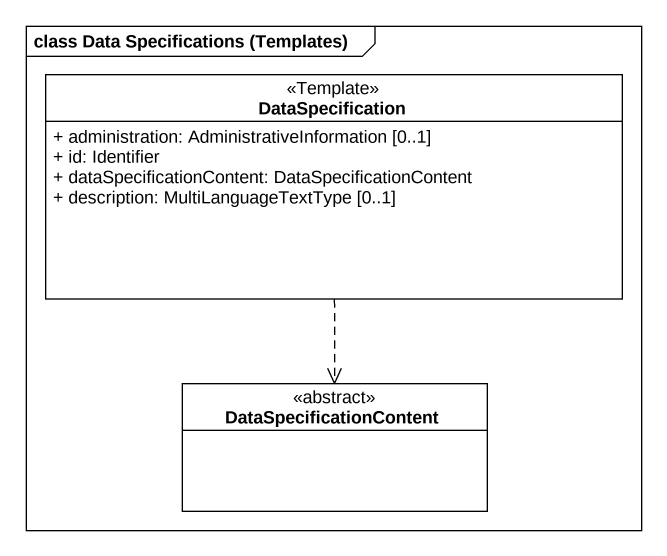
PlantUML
@startuml
mainframe class Data Specifications (Templates)
hide circle
hide empty members
skinparam classAttributeIconSize 0
class DataSpecification <<Template>> {
  + administration: AdministrativeInformation [0..1]
  + id: Identifier
  + dataSpecificationContent: DataSpecificationContent
  + description: MultiLanguageTextType [0..1]
}
class DataSpecificationContent <<abstract>>
DataSpecification ..> DataSpecificationContent
@enduml
